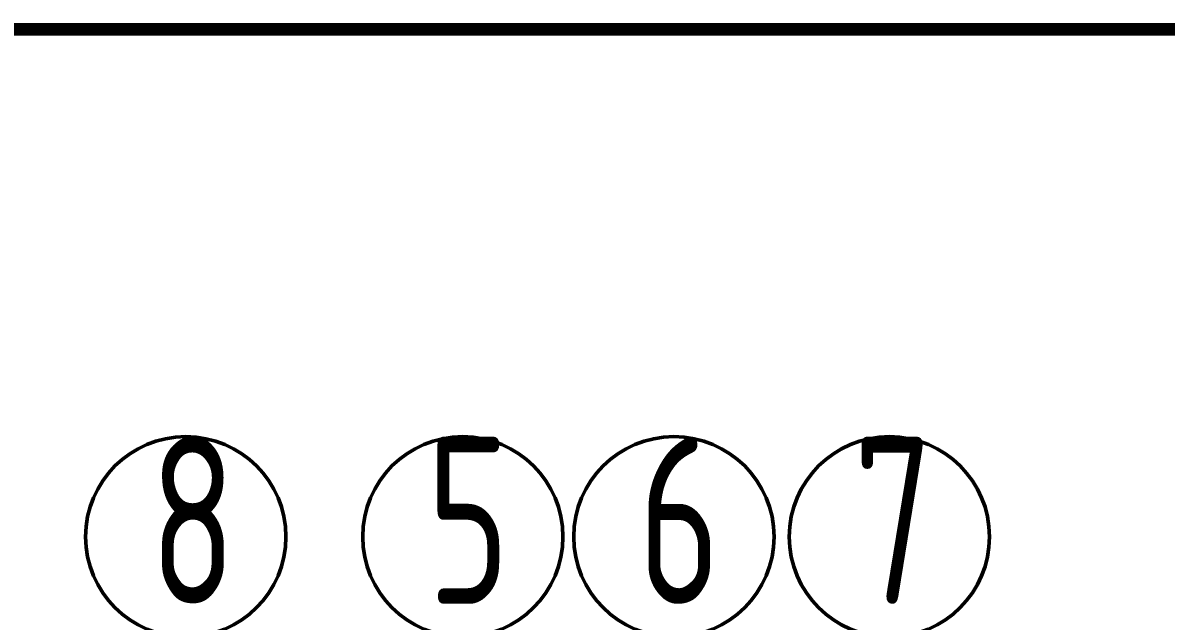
# Model space of a CAD drawing. Header units: millimetres. Extents: x 226184 to 235717, y -181921 to -175474.
# Drawn here: x 228404 to 229076, y -176039 to -175688 of the extents above; entities that cross this region are included whole.
import ezdxf

# ---------------------------------------------------------------- set-up
doc = ezdxf.new("R2010")
doc.units = ezdxf.units.MM
doc.header["$LTSCALE"] = 13
doc.layers.add('1', color=4, linetype='Continuous')
doc.layers.add('粗实线', color=4, linetype='Continuous')
doc.styles.add('pdm', font='gbenor.shx', dxfattribs={"width": 0.8, "bigfont": 'gbhzfs.shx'})

msp = doc.modelspace()

# ---------------------------------------------------------------- linework, layer by layer
at = {"layer": '1', "const_width": 7.598}
msp.add_lwpolyline([(226748.469, -181682.674), (235084.11, -181682.674), (235084.11, -175691.431), (226748.469, -175691.431), (226748.469, -181682.674)], dxfattribs=at)
at = {"layer": '粗实线', "lineweight": 50}
for centre in [(228499.71, -175989.732), (228662.567, -175989.732), (228786.662, -175989.732), (228913.329, -175989.732)]:
    msp.add_circle(centre, 58.863, dxfattribs=at)

# ---------------------------------------------------------------- texts
at = {"layer": '粗实线', "lineweight": 50, "style": 'pdm', "width": 0.8}
for s, p in [('8', (228478.574, -176029.147)), ('5', (228641.431, -176029.147)), ('6', (228765.527, -176029.147)), ('7', (228892.193, -176029.147))]:
    msp.add_text(s, height=98.351, dxfattribs=at).set_placement(p)

doc.saveas('drawing.dxf')
